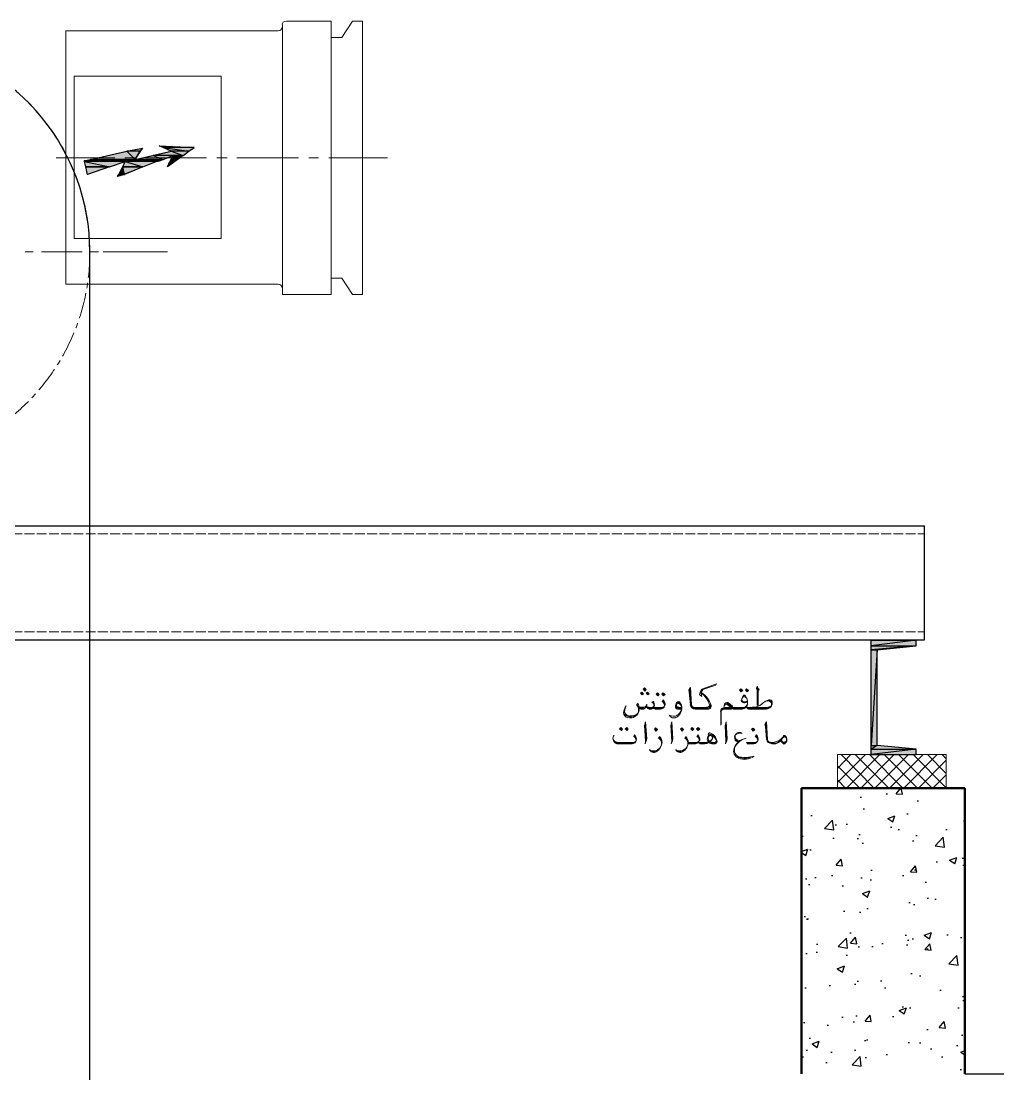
# Model space of a CAD drawing. Header units: millimetres. Extents: x -665 to 20582, y -27797 to 160.
# Drawn here: x 2494 to 3691, y -7995 to -6704 of the extents above; entities that cross this region are included whole.
import ezdxf

# ---------------------------------------------------------------- set-up
doc = ezdxf.new("R2010")
doc.units = ezdxf.units.MM
doc.linetypes.add('$1$ACAD_ISO02W100', pattern=[15, 12, -3])
doc.linetypes.add('$1$CENTER', pattern=[50.8, 31.75, -6.35, 6.35, -6.35])
for name, color, linetype, lineweight in [('$1$CL', 2, '$1$CENTER', 0), ('$1$DL', 8, '$1$ACAD_ISO02W100', 0), ('$1$Wall', 1, 'Continuous', 50)]:
    doc.layers.add(name, color=color, linetype=linetype, lineweight=lineweight)
for name, color, linetype in [('$1$PDF_0', 7, 'Continuous'), ('AA_Architecture', 7, 'Continuous'), ('AA_Rope', 7, 'Continuous')]:
    doc.layers.add(name, color=color, linetype=linetype)

msp = doc.modelspace()

# ---------------------------------------------------------------- hatches: boundary and pattern name
at = {"true_color": 0x000007}
h = msp.add_hatch(color=7, dxfattribs=at)
h.paths.add_polyline_path([(2639.936, -6863.705), (2623.609, -6863.705), (2633.616, -6873.712)])
h.paths.add_polyline_path([(2623.609, -6863.705), (2633.616, -6873.712), (2578.841, -6873.712)])
for points in [[(2642.57, -6860.019), (2639.936, -6863.705), (2623.609, -6863.705)], [(2663.111, -6856.858), (2705.773, -6858.965), (2667.851, -6858.965)], [(2679.965, -6868.972), (2692.605, -6868.972), (2681.545, -6876.346)], [(2573.047, -6882.666), (2602.015, -6882.666), (2575.154, -6892.147)], [(2618.342, -6882.666), (2643.097, -6882.666), (2620.449, -6892.147)]]:
    msp.add_hatch(color=7, dxfattribs=at).paths.add_polyline_path(points)
h = msp.add_hatch(color=7, dxfattribs=at)
h.paths.add_polyline_path([(2699.452, -6863.705), (2677.858, -6863.705), (2692.605, -6868.972)])
h.paths.add_polyline_path([(2677.858, -6863.705), (2692.605, -6868.972), (2655.737, -6868.972)])
h = msp.add_hatch(color=7, dxfattribs=at)
h.paths.add_polyline_path([(2705.773, -6858.965), (2667.851, -6858.965), (2699.452, -6863.705)])
h.paths.add_polyline_path([(2667.851, -6858.965), (2699.452, -6863.705), (2677.858, -6863.705)])
h = msp.add_hatch(color=7, dxfattribs=at)
h.paths.add_polyline_path([(2667.851, -6873.712), (2578.841, -6873.712), (2663.637, -6875.292)])
h.paths.add_polyline_path([(2578.841, -6873.712), (2663.637, -6875.292), (2570.94, -6875.292)])
h = msp.add_hatch(color=7, dxfattribs=at)
h.paths.add_polyline_path([(2663.637, -6875.292), (2570.94, -6875.292), (2659.424, -6876.346)])
h.paths.add_polyline_path([(2570.94, -6875.292), (2659.424, -6876.346), (2571.467, -6876.346)])
h = msp.add_hatch(color=7, dxfattribs=at)
h.paths.add_polyline_path([(2621.502, -6876.346), (2571.467, -6876.346), (2602.015, -6882.666)])
h.paths.add_polyline_path([(2571.467, -6876.346), (2602.015, -6882.666), (2573.047, -6882.666)])
h = msp.add_hatch(color=7, dxfattribs=at)
h.paths.add_polyline_path([(2659.424, -6876.346), (2621.502, -6876.346), (2643.097, -6882.666)])
h.paths.add_polyline_path([(2621.502, -6876.346), (2643.097, -6882.666), (2618.342, -6882.666)])
h = msp.add_hatch(color=7, dxfattribs=at)
h.paths.add_polyline_path([(2679.965, -6868.972), (2655.737, -6868.972), (2667.851, -6873.712)])
h.paths.add_polyline_path([(2655.737, -6868.972), (2667.851, -6873.712), (2633.616, -6873.712)])
h = msp.add_hatch(color=7, dxfattribs=at)
h.paths.add_polyline_path([(2679.965, -6868.972), (2676.278, -6876.346), (2681.545, -6876.346)])
h.paths.add_polyline_path([(2676.278, -6876.346), (2681.545, -6876.346), (2673.118, -6882.666)])
h = msp.add_hatch(color=7, dxfattribs=at)
h.paths.add_polyline_path([(2618.342, -6882.666), (2613.602, -6892.147), (2620.449, -6892.147)])
h.paths.add_polyline_path([(2613.602, -6892.147), (2620.449, -6892.147), (2612.022, -6894.78)])
h = msp.add_hatch(color=7, dxfattribs=at)
h.paths.add_polyline_path([(3535.692, -7463.048), (3590.995, -7463.048), (3535.692, -7469.895)])
h.paths.add_polyline_path([(3590.995, -7463.048), (3535.692, -7469.895), (3590.995, -7469.895)])
h = msp.add_hatch(color=7, dxfattribs=at)
h.paths.add_polyline_path([(3535.692, -7469.895), (3590.995, -7469.895), (3535.692, -7474.635)])
h.paths.add_polyline_path([(3590.995, -7469.895), (3535.692, -7474.635), (3543.066, -7474.635)])
h = msp.add_hatch(color=7, dxfattribs=at)
h.paths.add_polyline_path([(3535.692, -7474.635), (3543.066, -7474.635), (3535.692, -7592.087)])
h.paths.add_polyline_path([(3543.066, -7474.635), (3535.692, -7592.087), (3543.066, -7592.087)])
h = msp.add_hatch(color=7, dxfattribs=at)
h.paths.add_polyline_path([(3535.692, -7592.087), (3543.066, -7592.087), (3535.692, -7596.3)])
h.paths.add_polyline_path([(3543.066, -7592.087), (3535.692, -7596.3), (3590.995, -7596.3)])
h = msp.add_hatch(color=7, dxfattribs=at)
h.paths.add_polyline_path([(3535.692, -7596.3), (3590.995, -7596.3), (3535.692, -7603.147)])
h.paths.add_polyline_path([(3590.995, -7596.3), (3535.692, -7603.147), (3590.995, -7603.147)])
h = msp.add_hatch()
h.set_pattern_fill('AR-CONC', color=4, scale=0.5)
h.set_pattern_definition([(50, (3613.26, -8877.145), (91.0923, -7.9695), [9.525, -104.775]), (355, (3613.26, -8877.14), (-17.622, 95.5284), [7.62, -83.82]), (100.4514, (3620.85, -8877.81), (73.4706, 87.559), [8.095, -89.045]), (46.184, (3613.26, -8851.74), (135.54, -21.021), [14.287, -157.162]), (96.636, (3624.55, -8853.5), (118.702, 123.713), [12.143, -133.568]), (351.184, (3613.26, -8851.74), (118.702, 123.713), [11.43, -125.73]), (21, (3625.96, -8858.095), (75.807, -51.1326), [9.525, -104.775]), (326, (3625.96, -8858.09), (30.901, 92.094), [7.62, -83.82]), (71.4514, (3632.275, -8862.356), (106.708, 40.9614), [8.095, -89.045]), (37.5, (3613.258, -8877.145), (1.5443, 42.2775), [0, -82.804, 0, -85.09, 0, -84.1375]), (7.5, (3613.26, -8877.145), (33.4098, 50.0903), [0, -48.514, 0, -80.899, 0, -32.0675]), (327.5, (3584.937, -8877.145), (67.7953, -2.8644), [0, -31.75, 0, -99.06, 0, -131.445]), (317.5, (3572.237, -8877.145), (74.0646, 12.7132), [0, -41.275, 0, -65.786, 0, -93.345])])
h.paths.add_polyline_path([(3450.555, -7994.249), (3650.697, -7994.249), (3650.697, -7644.249), (3450.555, -7644.249)], is_closed=False)

# ---------------------------------------------------------------- linework, layer by layer
at = {"layer": '$1$CL'}
msp.add_circle((2318.125, -6987.158), 260, dxfattribs=at)
at = {"layer": '$1$CL', "color": 1, "linetype": 'Continuous', "lineweight": 30}
msp.add_arc((2318.125, -6987.158), 260, 0, 157.657842, dxfattribs=at)
at = {"layer": '$1$DL'}
for points in [[(1493.061, -7332.674), (3600.995, -7332.674)], [(1493.061, -7453.075), (3600.995, -7452.532)]]:
    msp.add_lwpolyline(points, dxfattribs=at)
at = {"layer": '$1$PDF_0', "lineweight": 18}
for points in [[(3260.088, -7523.447), (3257.972, -7521.33), (3256.46, -7523.144), (3258.274, -7525.261)], [(3378.313, -7524.656), (3376.196, -7522.539), (3374.382, -7524.051), (3376.498, -7526.168)], [(3385.267, -7524.656), (3383.15, -7522.539), (3381.639, -7524.051), (3383.755, -7526.168)], [(3256.762, -7528.587), (3254.646, -7526.47), (3253.134, -7527.982), (3254.948, -7530.099)], [(3263.717, -7528.587), (3261.6, -7526.47), (3260.088, -7527.982), (3262.205, -7530.099)], [(3275.811, -7529.494), (3273.695, -7527.377), (3272.183, -7529.191), (3274.299, -7531.308)], [(3283.068, -7529.494), (3280.951, -7527.377), (3279.137, -7529.191), (3281.254, -7531.308)], [(3231.061, -7572.127), (3228.945, -7570.011), (3227.433, -7571.522), (3229.549, -7573.639)], [(3238.016, -7572.127), (3236.201, -7570.011), (3234.387, -7571.522), (3236.504, -7573.639)], [(3258.576, -7589.967), (3260.088, -7586.338), (3260.693, -7583.919), (3259.181, -7563.056), (3257.972, -7567.289), (3259.181, -7586.641)], [(3273.695, -7572.43), (3271.578, -7570.313), (3270.066, -7572.127), (3271.88, -7574.244)], [(3290.627, -7589.967), (3292.441, -7586.338), (3292.743, -7583.919), (3291.534, -7563.056), (3290.325, -7567.289), (3291.232, -7586.641)], [(3305.745, -7572.43), (3303.629, -7570.313), (3302.117, -7572.127), (3304.233, -7574.244)], [(3318.444, -7572.127), (3316.328, -7570.011), (3314.816, -7571.522), (3316.933, -7573.639)], [(3325.701, -7572.127), (3323.585, -7570.011), (3321.77, -7571.522), (3323.887, -7573.639)], [(3357.147, -7589.967), (3358.659, -7586.338), (3359.264, -7583.919), (3358.054, -7563.056), (3356.845, -7567.289), (3357.752, -7586.641)], [(3393.128, -7572.732), (3391.012, -7570.615), (3389.198, -7572.127), (3391.314, -7574.244)]]:
    msp.add_lwpolyline(points, close=True, dxfattribs=at)
for points in [[(3259.181, -7524.354), (3257.065, -7522.237)], [(3315.421, -7542.193), (3314.211, -7520.725), (3313.304, -7521.33), (3312.095, -7523.749), (3312.7, -7526.47), (3314.211, -7542.193)], [(3314.816, -7542.495), (3313.607, -7525.261), (3313.002, -7522.539)], [(3329.33, -7522.539), (3346.262, -7516.492), (3345.355, -7518.004), (3330.841, -7523.144)], [(3255.855, -7529.191), (3253.738, -7527.075)], [(3263.112, -7529.191), (3260.995, -7527.075)], [(3274.904, -7530.401), (3273.09, -7528.284)], [(3282.161, -7530.401), (3280.044, -7528.284)], [(3327.213, -7527.68), (3328.12, -7531.913), (3325.701, -7529.796)], [(3377.405, -7525.261), (3375.289, -7523.144)], [(3384.36, -7525.261), (3382.546, -7523.144)], [(3395.85, -7523.447), (3395.85, -7542.495), (3397.059, -7542.495), (3397.059, -7524.656), (3397.664, -7525.261), (3398.571, -7523.144)], [(3249.808, -7540.379), (3248.296, -7542.495)], [(3268.554, -7537.96), (3267.043, -7539.472)], [(3280.044, -7545.519), (3268.857, -7545.519)], [(3280.347, -7546.124), (3279.137, -7546.426), (3269.764, -7546.426)], [(3270.973, -7547.636), (3277.625, -7547.636)], [(3280.951, -7536.448), (3279.742, -7537.96)], [(3280.347, -7537.355), (3281.556, -7538.867), (3282.463, -7540.681)], [(3302.721, -7546.426), (3298.488, -7546.426), (3297.279, -7545.821), (3296.372, -7543.705)], [(3298.186, -7540.077), (3299.395, -7539.169), (3300.303, -7539.169), (3302.117, -7541.286)], [(3298.791, -7547.636), (3303.629, -7547.636)], [(3303.629, -7545.519), (3300, -7545.519)], [(3319.352, -7545.519), (3334.167, -7545.519)], [(3335.982, -7546.426), (3320.259, -7546.426)], [(3320.259, -7547.636), (3322.375, -7547.636)], [(3335.982, -7547.636), (3321.468, -7547.636)], [(3364.101, -7546.426), (3355.333, -7546.426), (3353.519, -7547.333), (3352.007, -7549.147)], [(3361.38, -7540.077), (3365.916, -7543.705), (3364.404, -7547.636), (3355.938, -7547.636)], [(3357.449, -7540.681), (3358.659, -7540.077), (3359.566, -7540.379), (3364.706, -7544.612)], [(3365.009, -7545.519), (3377.708, -7545.519)], [(3382.546, -7544.612), (3379.22, -7546.426), (3365.916, -7546.426)], [(3377.708, -7547.636), (3367.125, -7547.636)], [(3383.453, -7545.519), (3409.758, -7545.519)], [(3408.247, -7546.426), (3384.36, -7546.426)], [(3407.037, -7547.636), (3385.569, -7547.636)], [(3352.007, -7551.869), (3352.007, -7566.382), (3351.402, -7566.987), (3351.402, -7550.659)], [(3230.154, -7572.732), (3228.038, -7570.918)], [(3237.411, -7572.732), (3235.294, -7570.918)], [(3259.483, -7586.338), (3259.786, -7585.129), (3258.576, -7566.08)], [(3272.787, -7573.337), (3270.671, -7571.22)], [(3291.836, -7586.338), (3291.836, -7585.129), (3290.929, -7566.08)], [(3305.14, -7573.337), (3303.024, -7571.22)], [(3317.537, -7572.732), (3315.723, -7570.918)], [(3324.794, -7572.732), (3322.678, -7570.918)], [(3358.054, -7586.338), (3358.357, -7585.129), (3357.449, -7566.08)], [(3392.221, -7573.337), (3390.105, -7571.522)], [(3408.851, -7584.826), (3407.642, -7563.056), (3406.735, -7563.963), (3405.525, -7566.382), (3406.432, -7568.801), (3407.642, -7584.826)], [(3408.247, -7585.129), (3407.037, -7567.894), (3406.432, -7565.173)], [(3246.179, -7578.779), (3244.668, -7580.593)], [(3245.575, -7579.989), (3246.784, -7581.5), (3247.691, -7583.315)], [(3323.585, -7578.779), (3322.375, -7580.593)], [(3322.98, -7579.989), (3324.189, -7581.5), (3325.096, -7583.315)], [(3336.889, -7587.245), (3335.982, -7585.431)], [(3336.889, -7577.57), (3340.819, -7578.779), (3343.843, -7580.896)], [(3395.245, -7578.779), (3394.035, -7580.593)], [(3394.64, -7579.989), (3395.85, -7581.5), (3396.757, -7583.315)], [(3427.598, -7582.71), (3423.667, -7587.245)], [(3428.203, -7589.967), (3424.272, -7586.036)], [(3425.179, -7586.036), (3428.203, -7588.757), (3429.11, -7589.362), (3430.319, -7588.757), (3431.831, -7587.245)], [(3432.133, -7583.315), (3430.924, -7581.5), (3429.714, -7580.896), (3427.9, -7582.105)], [(3245.575, -7588.757), (3244.365, -7589.06), (3225.316, -7589.06), (3223.804, -7588.757), (3222.293, -7588.152)], [(3245.272, -7588.152), (3224.107, -7588.152)], [(3226.223, -7589.967), (3242.853, -7589.967)], [(3322.98, -7588.757), (3321.77, -7589.06), (3312.397, -7589.06)], [(3313.607, -7589.967), (3320.259, -7589.967)], [(3324.492, -7588.152), (3334.167, -7588.152)], [(3336.284, -7588.152), (3333.865, -7589.06), (3325.701, -7589.06)], [(3331.748, -7589.967), (3326.608, -7589.967)], [(3346.262, -7588.152), (3344.75, -7589.06), (3340.215, -7589.06), (3338.098, -7588.152)], [(3341.122, -7588.152), (3344.448, -7588.152)], [(3394.338, -7588.152), (3383.15, -7588.152)], [(3394.64, -7588.757), (3393.431, -7589.06), (3384.057, -7589.06)], [(3385.267, -7589.967), (3391.919, -7589.967)], [(3412.782, -7588.152), (3416.713, -7588.152)], [(3413.992, -7589.967), (3415.806, -7589.967)]]:
    msp.add_lwpolyline(points, dxfattribs=at)
for points in [[(3334.096, -7545.21, 0.41725407), (3337.75, -7541.959, 0.15748651), (3326.943, -7527.412)], [(3383.093, -7533.922, 0.6063276), (3377.463, -7533.922, 0.38592407), (3378.546, -7538.051)], [(3384.273, -7540.863, 0.20473629), (3381.161, -7530.424, 0.43299412), (3379.188, -7530.644)], [(3414.562, -7538.551, 0.47244666), (3410.316, -7536.041, 0.09446494), (3402.019, -7540.812)], [(3232.579, -7551.791, -0.18110539), (3235.58, -7543.287, 0.11021726), (3233.491, -7550.221, 0.21257862), (3234.525, -7553.117)], [(3247.964, -7554.116, 0.26770238), (3250.714, -7549.165, 0.16534837), (3248.22, -7542.097)], [(3249.826, -7543.909, 0.67714591), (3260.206, -7544.325, 0.27558448), (3264.988, -7547.622, 0.40157223), (3269.734, -7543.761)], [(3250.068, -7543.763, 0.10236354), (3257.276, -7545.216, 0.28347809), (3260.02, -7543.481, 0.07863973), (3260.632, -7541.441)], [(3260.394, -7544.029, 0.15747367), (3266.523, -7545.51, 0.86611539), (3266.955, -7539.241)], [(3279.892, -7545.217, 0.53548612), (3282.277, -7541.568, 0.12595079), (3279.376, -7537.838)], [(3288.336, -7554.859, 0.51969524), (3303.132, -7547.55, 0.31492829), (3300.471, -7540.59)], [(3298.824, -7538.343, 0.17324239), (3295.892, -7543.579, 0.4881371), (3298.533, -7547.331)], [(3356.845, -7541.891), (3355.03, -7544.31), (3356.542, -7540.681, -0.51186379), (3361.205, -7540.075)], [(3356.24, -7545.519), (3364.101, -7545.519), (3359.264, -7541.588, 0.3544211), (3356.734, -7541.949)], [(3233.528, -7553.09, 0.23621891), (3239.79, -7557.008, 0.15747958), (3247.872, -7554.521)], [(3242.568, -7589.965, 0.35432667), (3247.849, -7585.902, 0.24409499), (3245.762, -7578.824)], [(3245.12, -7587.85, 0.53548612), (3247.505, -7584.201, 0.12595079), (3244.605, -7580.472)], [(3276.416, -7581.5), (3275.206, -7583.012, -0.33858744), (3278.644, -7590.847)], [(3308.769, -7581.5), (3307.559, -7583.012, -0.33858744), (3310.997, -7590.847)], [(3322.525, -7587.85, 0.53548612), (3324.91, -7584.201, 0.12595079), (3322.01, -7580.472)], [(3346.844, -7587.173, -0.38583965), (3343.541, -7589.967), (3340.819, -7589.967)], [(3371.386, -7576.746, 0.31495142), (3368.476, -7583.605, 0.3621915), (3373.733, -7587.849)], [(3371.247, -7576.618, -0.30708343), (3377.488, -7576.773, 0.20470465), (3370.239, -7578.637)], [(3394.186, -7587.85, 0.53548612), (3396.57, -7584.201, 0.12595079), (3393.67, -7580.472)], [(3423.667, -7586.036), (3421.248, -7588.152), (3418.527, -7589.06), (3413.992, -7589.06, -0.34648821), (3407.948, -7585.039)], [(3423.757, -7587.058, -0.21256689), (3417.015, -7589.967), (3414.899, -7589.967)], [(3429.877, -7589.844, 0.45670162), (3430.519, -7580.079, 0.46473752), (3428.449, -7580.267)], [(3322.678, -7588.152), (3311.49, -7588.152, -0.26773869), (3304.664, -7599.71)]]:
    msp.add_lwpolyline(points, format="xyb", dxfattribs=at)
for centre, radius, start, end in [((3336.133, -7530.552), 10.734, 131.818581, 176.363478), ((3397.815, -7521.783), 2.57, 125.45744, 214.526044), ((3398.723, -7521.179), 2.873, 172.341905, 247.149088), ((3399.023, -7520.272), 2.569, 168.381182, 258.98567), ((3332.504, -7527.83), 4.989, 114.480482, 172.752627), ((3312.851, -7550.81), 27.968, 16.704108, 57.766179), ((3387.534, -7538.414), 11.036, 136.415502, 170.451997), ((3380.277, -7532.972), 1.664, 20.870184, 150.975368), ((3366.976, -7539.925), 17.384, 4.157943, 20.375507), ((3240.283, -7546.88), 11.339, 255.646426, 35.7367), ((3240.285, -7548.089), 10.733, 355.411188, 36.477075), ((3255.401, -7539.925), 6.501, 233.442738, 303.371366), ((3254.49, -7542.041), 6.203, 343.55445, 6.915975), ((3265.077, -7541.74), 4.988, 232.414436, 327.59056), ((3263.263, -7543.251), 6.803, 20.7816, 44.161749), ((3261.147, -7542.646), 8.919, 353.038951, 34.101361), ((3270.821, -7545.368), 1.964, 179.690553, 270.309447), ((3277.474, -7542.042), 5.292, 268.545502, 346.587878), ((3275.055, -7541.74), 8.013, 348.953469, 43.822964), ((3289.871, -7545.368), 14.06, 299.768681, 351.216612), ((3299.547, -7542.647), 2.57, 126.05757, 276.673314), ((3299.244, -7542.949), 2.57, 67.327691, 122.206881), ((3299.849, -7539.623), 1.361, 46.254429, 133.745571), ((3292.291, -7545.972), 11.337, 352.812372, 40.827856), ((3319.805, -7541.437), 5.896, 186.108406, 272.066302), ((3320.107, -7540.53), 5.896, 198.548463, 274.990855), ((3319.805, -7540.53), 4.989, 198.093756, 274.526109), ((3321.316, -7545.368), 1.964, 179.690553, 270.309447), ((3335.226, -7542.95), 3.477, 277.753804, 23.290107), ((3335.83, -7543.855), 3.78, 270.042868, 17.021568), ((3356.391, -7550.508), 5.292, 92.412247, 179.927671), ((3356.392, -7552.02), 4.687, 99.649567, 176.073555), ((3366.973, -7545.368), 1.964, 179.690553, 270.309447), ((3378.766, -7536.902), 2.268, 170.202434, 253.018624), ((3380.58, -7534.18), 4.687, 224.452065, 311.966444), ((3377.254, -7540.227), 7.106, 272.594288, 353.822003), ((3378.161, -7539.321), 6.198, 266.817707, 5.005144), ((3380.278, -7532.065), 7.71, 252.766668, 299.049929), ((3380.883, -7534.483), 4.082, 236.550549, 320.944658), ((3385.417, -7545.368), 1.964, 179.690553, 270.309447), ((3388.745, -7524.204), 21.315, 272.547742, 308.349254), ((3389.954, -7526.017), 19.199, 269.450426, 312.259811), ((3412.026, -7550.508), 13.758, 105.583986, 132.527322), ((3406.886, -7539.623), 7.71, 269.451086, 9.122392), ((3407.491, -7539.019), 7.407, 273.184125, 303.682961), ((3409.607, -7541.438), 4.082, 12.96812, 105.110331), ((3410.514, -7540.227), 3.477, 48.049656, 113.02265), ((3409.608, -7541.136), 4.081, 269.615532, 10.779779), ((3409.304, -7540.53), 4.687, 343.676805, 41.929371), ((3239.074, -7551.415), 6.803, 182.058765, 255.257517), ((3240.889, -7547.181), 8.921, 223.693879, 266.492273), ((3240.888, -7542.346), 13.454, 266.653361, 300.692489), ((3293.802, -7552.322), 5.896, 204.406018, 299.588892), ((3224.56, -7582.559), 5.291, 139.72409, 261.981691), ((3225.77, -7583.466), 6.501, 140.868004, 272.267113), ((3271.125, -7588.606), 8.012, 10.799203, 51.862075), ((3269.612, -7588.002), 9.828, 359.243422, 45.519045), ((3303.175, -7588.606), 8.012, 10.799203, 51.862075), ((3301.663, -7588.002), 9.828, 359.243422, 45.519045), ((3320.107, -7584.675), 5.292, 268.545502, 346.587878), ((3317.688, -7584.373), 8.013, 348.953469, 43.822964), ((3330.992, -7578.325), 11.641, 272.87384, 334.505489), ((3334.319, -7580.442), 7.408, 269.724161, 342.928375), ((3340.669, -7584.071), 5.897, 129.701519, 268.575124), ((3336.133, -7589.211), 10.432, 23.001147, 91.283939), ((3337.645, -7578.024), 1.663, 68.224866, 195.75439), ((3340.668, -7583.163), 4.686, 158.844128, 274.304629), ((3338.552, -7582.256), 2.57, 350.657862, 161.262085), ((3338.551, -7582.256), 2.873, 337.996084, 124.026601), ((3335.528, -7587.397), 11.036, 0.57736, 77.013302), ((3344.296, -7585.884), 1.967, 272.546447, 27.976679), ((3386.023, -7602.514), 19.805, 99.909296, 159.856755), ((3388.14, -7604.632), 22.224, 104.447795, 152.456754), ((3374.231, -7581.349), 5.594, 190.743261, 268.787777), ((3372.114, -7581.047), 3.175, 130.164071, 203.350697), ((3375.138, -7579.534), 6.502, 206.299654, 276.21852), ((3391.768, -7584.675), 5.292, 268.545502, 346.587878), ((3389.348, -7584.373), 8.013, 348.953469, 43.822964), ((3413.538, -7583.768), 5.896, 186.108406, 272.066302), ((3413.236, -7583.164), 4.989, 198.093756, 274.526109), ((3415.352, -7573.185), 14.665, 275.169844, 331.737332), ((3429.563, -7584.071), 4.082, 185.9734, 264.0266), ((3429.261, -7584.373), 2.872, 11.221956, 133.47208), ((3429.261, -7584.978), 2.872, 268.686521, 18.540836), ((3269.008, -7588.606), 10.13, 241.117333, 346.658038), ((3269.613, -7594.653), 5.896, 204.406018, 299.588892), ((3269.613, -7592.838), 6.804, 240.899812, 290.626951), ((3267.192, -7587.091), 12.854, 291.528444, 311.325484), ((3265.682, -7588.002), 13.455, 299.513519, 359.468504), ((3301.059, -7588.606), 10.13, 241.117333, 346.658038), ((3301.663, -7594.653), 5.896, 204.406018, 299.588892), ((3301.663, -7592.838), 6.804, 240.899812, 290.626951), ((3299.243, -7587.091), 12.854, 291.528444, 311.325484), ((3313.454, -7588.001), 1.964, 179.690553, 270.309447), ((3326.456, -7588.001), 1.964, 179.690553, 270.309447), ((3376.348, -7598.886), 9.223, 159.661218, 250.269387), ((3376.953, -7597.677), 8.921, 157.518385, 257.184263), ((3385.115, -7588.001), 1.964, 179.690553, 270.309447), ((3414.746, -7588.001), 1.964, 179.690553, 270.309447), ((3428.958, -7588.909), 1.36, 219.123005, 308.196612), ((3380.882, -7583.165), 24.642, 247.483078, 286.793781), ((3380.278, -7588.303), 20.712, 250.076456, 304.947042), ((3380.882, -7564.113), 42.484, 261.761078, 285.138852)]:
    msp.add_arc(centre, radius, start, end, dxfattribs=at)
at = {"layer": '$1$Wall'}
for points in [[(3450.555, -7994.249), (3450.555, -7644.249)], [(3450.555, -7994.249), (3450.555, -7644.249)], [(3650.697, -7644.249), (3450.555, -7644.249)], [(3650.697, -7994.249), (3650.697, -7644.249)]]:
    msp.add_lwpolyline(points, dxfattribs=at)
at = {"color": 7, "linetype": 'Continuous', "lineweight": 20, "true_color": 0x000007}
for points in [[(2814.27, -6708.859), (2814.27, -6711.492), (2814.27, -6711.492)], [(2873.786, -6704.119), (2819.011, -6704.119), (2819.011, -6704.119)], [(2873.786, -7039.093), (2873.786, -6704.119), (2873.786, -6704.119)], [(2886.954, -6724.133), (2900.121, -6704.119), (2900.121, -6704.119)], [(2900.121, -6704.119), (2912.235, -6704.119), (2912.235, -7039.093), (2900.121, -7039.093)], [(2548.819, -6716.232), (2809.004, -6716.232), (2809.004, -6716.232)], [(2814.27, -6711.492), (2814.27, -7031.719), (2814.27, -7031.719)], [(2873.786, -6871.606), (2873.786, -6724.133), (2873.786, -6724.133)], [(2873.786, -6724.133), (2886.954, -6724.133), (2886.954, -6724.133)], [(2558.826, -6771.535), (2558.826, -6970.623), (2558.826, -6970.623)], [(2738.954, -6771.535), (2558.826, -6771.535), (2558.826, -6771.535)], [(2738.954, -6970.623), (2738.954, -6771.535), (2738.954, -6771.535)], [(2570.94, -6875.292), (2642.57, -6860.019), (2642.57, -6860.019)], [(2642.57, -6860.019), (2633.616, -6873.712), (2677.858, -6863.705), (2663.111, -6856.858)], [(2663.111, -6856.858), (2705.773, -6858.965), (2673.118, -6882.666)], [(2608.862, -6871.606), (2536.705, -6871.606), (2536.705, -6871.606)], [(2612.022, -6894.78), (2621.502, -6876.346), (2575.154, -6892.147), (2570.94, -6875.292)], [(2679.965, -6868.972), (2612.022, -6894.78), (2612.022, -6894.78)], [(2634.143, -6871.606), (2620.976, -6871.606), (2620.976, -6871.606)], [(2721.047, -6871.606), (2646.257, -6871.606), (2646.257, -6871.606)], [(2673.118, -6882.666), (2679.965, -6868.972), (2679.965, -6868.972)], [(2746.328, -6871.606), (2733.687, -6871.606), (2733.687, -6871.606)], [(2833.758, -6871.606), (2758.441, -6871.606), (2758.441, -6871.606)], [(2858.512, -6871.606), (2846.399, -6871.606), (2846.399, -6871.606)], [(2942.783, -6871.606), (2871.153, -6871.606), (2871.153, -6871.606)], [(2873.786, -6871.606), (2873.786, -7019.079), (2873.786, -7019.079)], [(2558.826, -6970.623), (2738.954, -6970.623), (2738.954, -6970.623)], [(2498.779, -6986.951), (2508.786, -6986.951), (2508.786, -6986.951)], [(2518.793, -6986.951), (2568.829, -6986.951), (2568.829, -6986.951)], [(2578.836, -6986.951), (2588.843, -6986.951), (2588.843, -6986.951)], [(2594.231, -6986.951), (2673.234, -6986.951), (2673.234, -6986.951)], [(2598.85, -6986.951), (2630.451, -6986.951), (2630.451, -6986.951)], [(2873.786, -7019.079), (2886.954, -7019.079), (2886.954, -7019.079)], [(2886.954, -7019.079), (2900.121, -7039.093), (2900.121, -7039.093)], [(2809.004, -7026.452), (2548.819, -7026.452), (2548.819, -7026.452)], [(2814.27, -7031.719), (2814.27, -7039.093), (2814.27, -7039.093)], [(2814.27, -7039.093), (2873.786, -7039.093), (2873.786, -7039.093)], [(3535.692, -7463.048), (3535.692, -7603.147), (3535.692, -7603.147)], [(3543.066, -7474.635), (3543.066, -7592.087), (3543.066, -7592.087)], [(3590.995, -7596.3), (3590.995, -7603.147), (3590.995, -7596.3), (3543.066, -7592.087)], [(3494.611, -7637.382), (3528.846, -7603.147), (3528.846, -7603.147)], [(3494.611, -7620.001), (3510.938, -7603.147), (3510.938, -7603.147)], [(3539.379, -7644.229), (3498.824, -7603.147), (3498.824, -7603.147)], [(3505.671, -7644.229), (3546.226, -7603.147), (3546.226, -7603.147)], [(3557.287, -7644.229), (3516.205, -7603.147), (3516.205, -7603.147)], [(3523.052, -7644.229), (3564.134, -7603.147), (3564.134, -7603.147)], [(3574.667, -7644.229), (3533.586, -7603.147), (3533.586, -7603.147)], [(3590.995, -7603.147), (3535.692, -7603.147), (3535.692, -7603.147)], [(3540.433, -7644.229), (3581.514, -7603.147), (3581.514, -7603.147)], [(3592.575, -7644.229), (3551.493, -7603.147), (3551.493, -7603.147)], [(3558.34, -7644.229), (3599.422, -7603.147), (3599.422, -7603.147)], [(3610.482, -7644.229), (3569.401, -7603.147), (3569.401, -7603.147)], [(3575.721, -7644.229), (3616.803, -7603.147), (3616.803, -7603.147)], [(3627.863, -7643.702), (3587.308, -7603.147), (3587.308, -7603.147)], [(3593.628, -7644.229), (3627.863, -7609.994), (3627.863, -7609.994)], [(3627.863, -7626.321), (3604.689, -7603.147), (3604.689, -7603.147)], [(3627.863, -7608.414), (3622.596, -7603.147), (3622.596, -7603.147)], [(3521.999, -7644.229), (3494.611, -7616.841), (3494.611, -7616.841)], [(3504.091, -7644.229), (3494.611, -7634.222), (3494.611, -7634.222)], [(3611.536, -7644.229), (3627.863, -7627.902), (3627.863, -7627.902)]]:
    msp.add_lwpolyline(points, dxfattribs=at)
msp.add_lwpolyline([(2548.819, -6716.232), (2548.819, -7026.452)], close=True, dxfattribs=at)
at = {"color": 7, "linetype": 'Continuous', "lineweight": -2, "true_color": 0x000007}
for points in [[(2623.609, -6863.705), (2633.616, -6873.712), (2578.841, -6873.712)], [(2642.57, -6860.019), (2639.936, -6863.705), (2623.609, -6863.705)], [(2639.936, -6863.705), (2623.609, -6863.705), (2633.616, -6873.712)], [(2677.858, -6863.705), (2692.605, -6868.972), (2655.737, -6868.972)], [(2663.111, -6856.858), (2705.773, -6858.965), (2667.851, -6858.965)], [(2705.773, -6858.965), (2667.851, -6858.965), (2699.452, -6863.705)], [(2667.851, -6858.965), (2699.452, -6863.705), (2677.858, -6863.705)], [(2699.452, -6863.705), (2677.858, -6863.705), (2692.605, -6868.972)], [(2578.841, -6873.712), (2663.637, -6875.292), (2570.94, -6875.292)], [(2663.637, -6875.292), (2570.94, -6875.292), (2659.424, -6876.346)], [(2570.94, -6875.292), (2659.424, -6876.346), (2571.467, -6876.346)], [(2621.502, -6876.346), (2571.467, -6876.346), (2602.015, -6882.666)], [(2571.467, -6876.346), (2602.015, -6882.666), (2573.047, -6882.666)], [(2667.851, -6873.712), (2578.841, -6873.712), (2663.637, -6875.292)], [(2621.502, -6876.346), (2643.097, -6882.666), (2618.342, -6882.666)], [(2659.424, -6876.346), (2621.502, -6876.346), (2643.097, -6882.666)], [(2655.737, -6868.972), (2667.851, -6873.712), (2633.616, -6873.712)], [(2679.965, -6868.972), (2655.737, -6868.972), (2667.851, -6873.712)], [(2676.278, -6876.346), (2681.545, -6876.346), (2673.118, -6882.666)], [(2679.965, -6868.972), (2676.278, -6876.346), (2681.545, -6876.346)], [(2679.965, -6868.972), (2692.605, -6868.972), (2681.545, -6876.346)], [(2573.047, -6882.666), (2602.015, -6882.666), (2575.154, -6892.147)], [(2618.342, -6882.666), (2613.602, -6892.147), (2620.449, -6892.147)], [(2618.342, -6882.666), (2643.097, -6882.666), (2620.449, -6892.147)], [(2613.602, -6892.147), (2620.449, -6892.147), (2612.022, -6894.78)], [(3535.692, -7463.048), (3590.995, -7463.048), (3535.692, -7469.895)], [(3590.995, -7463.048), (3535.692, -7469.895), (3590.995, -7469.895)], [(3535.692, -7469.895), (3590.995, -7469.895), (3535.692, -7474.635)], [(3590.995, -7469.895), (3535.692, -7474.635), (3543.066, -7474.635)], [(3535.692, -7474.635), (3543.066, -7474.635), (3535.692, -7592.087)], [(3543.066, -7474.635), (3535.692, -7592.087), (3543.066, -7592.087)], [(3535.692, -7592.087), (3543.066, -7592.087), (3535.692, -7596.3)], [(3543.066, -7592.087), (3535.692, -7596.3), (3590.995, -7596.3)], [(3535.692, -7596.3), (3590.995, -7596.3), (3535.692, -7603.147)], [(3590.995, -7596.3), (3535.692, -7603.147), (3590.995, -7603.147)]]:
    msp.add_lwpolyline(points, close=True, dxfattribs=at)
for points in [[(1493.061, -7462.674), (3600.995, -7462.674), (3600.995, -7322.674)], [(1493.061, -7322.674), (3600.995, -7322.674)]]:
    msp.add_lwpolyline(points)
at = {"color": 7, "linetype": 'Continuous', "lineweight": 20}
msp.add_lwpolyline([(3494.611, -7603.147), (3627.863, -7603.147), (3627.863, -7644.229), (3494.611, -7644.229)], close=True, dxfattribs=at)
for points in [[(2819.011, -6704.119), (2815.851, -6704.119), (2813.744, -6706.225), (2813.744, -6708.859)], [(2809.004, -6716.232), (2811.637, -6716.232), (2813.744, -6714.126), (2813.744, -6711.492)], [(2813.744, -7031.192), (2813.744, -7028.559), (2811.637, -7026.452), (2809.004, -7026.452)]]:
    msp.add_open_spline(points, degree=3, dxfattribs=at)
at = {"layer": 'AA_Architecture'}
msp.add_line((3650.625, -7994.249), (5080.625, -7994.249), dxfattribs=at)
at = {"layer": 'AA_Rope'}
msp.add_line((2578.125, -22094.249), (2578.125, -6987.158), dxfattribs=at)

doc.saveas('drawing.dxf')
